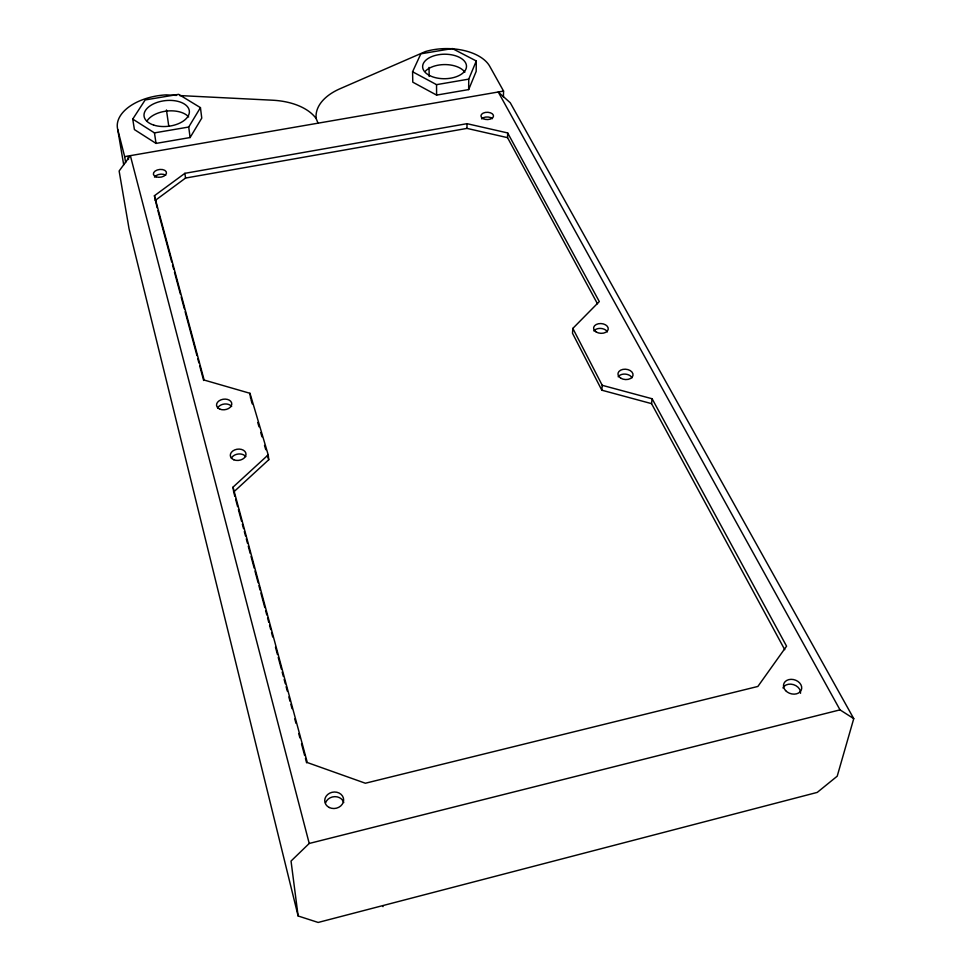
<?xml version="1.0" encoding="UTF-8"?>
<svg xmlns="http://www.w3.org/2000/svg" width="971" height="971" viewBox="0 0 971 971"><rect width="100%" height="100%" fill="white"/><g stroke="black" fill="none" stroke-linecap="round" stroke-linejoin="round"><path stroke-width="1.46" d="M597.468 303.765L507.542 137.651L466.978 128.39L467.015 123.681L184.891 173.324L154.425 195.729L157.144 207.806M468.665 89.587L468.738 79.137L476.288 60.979L452.352 48.55L420.844 53.818L412.578 71.757L412.784 82.171L436.61 95.097L468.665 89.587L476.178 71.381L476.288 60.979M503.415 97.064L503.561 91.08L489.736 66.295A45.576 25.598 -0.5 0 0 425.468 51.536L340.032 88.737A57.071 33.014 -2.1 0 0 316.194 118.608L318.039 123.171M507.542 137.651L507.675 132.942L467.015 123.681M507.675 132.942L599.301 301.568L572.829 328.404L572.502 333.271L601.814 390.196L651.541 403.633L784.738 649.672M601.814 390.196L602.238 385.317L572.829 328.404M651.541 403.633L652.111 398.753L602.238 385.317M853.752 718.637L840.012 709.862L498.244 92.002L510.261 102.768L853.752 718.637L837.208 776.193L817.254 792.397L318.16 922.45L298.121 915.981L129.046 228.768L119.13 171.005L130.357 155.651L309.227 843.459L291.033 861.059L298.121 915.981M190.11 137.542L201.762 118.11L200.439 107.635L178.615 94.345L145.165 99.94L132.736 119.093L134.411 129.58L156.04 143.405L190.11 137.542L188.714 127.031L200.439 107.635M234.861 496.387L233.683 491.994L268.749 459.732L268.202 454.865L249.984 393.304L204.141 380.049L154.425 195.729M233.683 491.994L233.028 487.139L268.202 454.865M155.166 200.487L185.546 178.057L466.978 128.39M309.227 843.459L840.012 709.862M176.601 95.413L166.114 94.879A47.361 27.018 -6.4 0 0 117.734 129.519L124.664 156.634L503.561 91.08M132.736 119.093L154.462 132.881L188.714 127.031M412.578 71.757L436.537 84.647L468.738 79.137M179.599 95.559L272.475 100.207A57.92 33.73 -4.5 0 1 316.194 118.608M652.111 398.753L786.559 646.188L757.878 686.448L365.375 783.233L307.297 762.538L233.028 487.139M250.979 399.591L252.254 403.887M257.752 422.494L259.014 426.791M260.714 432.52L261.976 436.816M264.513 445.41L265.787 449.707M267.474 455.435L268.749 459.732M382.683 905.64L382.975 906.647M157.933 210.731L171.721 261.952M172.51 264.877L173.7 269.27M174.489 272.196L180.4 294.152M181.189 297.077L184.332 308.79M185.121 311.715L196.955 355.617M197.744 358.554L198.921 362.936M199.71 365.873L203.655 380.498M235.65 499.312L237.616 506.631M238.405 509.569L241.561 521.269M242.349 524.206L243.539 528.6M244.328 531.525L245.505 535.919M246.294 538.844L247.471 543.238M248.26 546.163L250.239 553.482M251.028 556.407L254.184 568.12M254.972 571.045L258.128 582.758M258.917 585.683L260.094 590.077M260.883 593.014L264.828 607.652M265.617 610.577L266.794 614.971M267.583 617.896L268.773 622.29M269.562 625.215L270.739 629.609M271.528 632.534L272.705 636.927M275.473 647.172L277.439 654.49M278.228 657.428L281.384 669.128M282.173 672.066L283.35 676.447M284.139 679.384L285.328 683.778M286.117 686.703L287.295 691.097M288.873 696.947L290.062 701.341M290.851 704.266L292.028 708.66M294.783 718.904L295.973 723.298M298.728 733.542L299.918 737.936M301.496 743.798L304.651 755.511M305.44 758.436L306.618 762.83M117.734 129.519L123.705 164.864M127.99 156.537L128.475 159.487M124.664 156.634L125.66 162.558M154.462 132.881L156.04 143.405M166.454 109.966L168.796 126.351M184.891 173.324L185.546 178.057M249.984 393.304L250.554 398.159M429.048 67.387L429.158 76.442M436.537 84.647L436.61 95.097M425.553 70.992A21.835 12.295 -0.6 0 1 446.041 64.596A21.835 12.295 -0.6 0 1 464.878 72.194M147.131 120.829A22.673 12.963 -6.3 0 1 167.437 110.997A22.673 12.963 -6.3 0 1 188.665 116.945M593.9 330.953A7.319 4.879 4.3 0 1 600.831 328.429A7.319 4.879 4.3 0 1 607.385 331.9M325.564 802.871A9.455 8.229 -9 0 1 334.849 796.645A9.455 8.229 -9 0 1 343.758 802.592M618.163 376.772A7.562 5.171 5.4 0 1 625.263 374.102A7.562 5.171 5.4 0 1 632.06 377.78M217.638 408.038A7.634 5.304 -7.6 0 1 224.374 404.021A7.634 5.304 -7.6 0 1 231.644 406.509M481.58 118.887A6.287 3.653 0.4 0 1 492.455 118.68M154.523 177.159A6.566 3.896 -6.9 0 1 165.689 175.205M231.365 458.263A7.865 5.644 -7.7 0 1 238.271 454.003A7.865 5.644 -7.7 0 1 245.797 456.661M782.942 687.929A9.273 7.185 17.8 0 1 793.489 684.628A9.273 7.185 17.8 0 1 800.529 693.282M153.649 125.065A22.794 12.926 -6.3 0 0 189.296 112.927A22.794 12.926 -6.3 0 0 157.12 102.416A22.794 12.926 -6.3 0 0 153.649 125.065M429.51 75.495A21.945 12.259 -0.6 0 0 465.91 69.135A21.945 12.259 -0.6 0 0 438.237 54.777A21.945 12.259 -0.6 0 0 429.51 75.495M620.724 378.156A7.574 5.171 5.4 0 0 632.958 375.583A7.574 5.171 5.4 0 0 622.812 369.405A7.574 5.171 5.4 0 0 620.724 378.156M233.793 459.769A7.889 5.644 -7.7 0 0 245.991 454.622A7.889 5.644 -7.7 0 0 234.654 449.925A7.889 5.644 -7.7 0 0 233.793 459.769M596.23 332.009A7.343 4.879 4.2 0 0 608.149 329.57A7.343 4.879 4.2 0 0 598.391 323.756A7.343 4.879 4.2 0 0 596.23 332.009M219.895 409.167A7.659 5.304 -7.6 0 0 231.766 404.312A7.659 5.304 -7.6 0 0 220.818 399.894A7.659 5.304 -7.6 0 0 219.895 409.167M329.266 807.508A9.492 8.229 -8.9 0 0 343.637 800.08A9.492 8.229 -8.9 0 0 329.63 793.198A9.492 8.229 -8.9 0 0 329.266 807.508M156.1 176.831A6.579 3.896 -6.9 0 0 166.442 173.226A6.579 3.896 -6.9 0 0 157.217 169.998A6.579 3.896 -6.9 0 0 156.1 176.831M482.963 118.583A6.299 3.653 0.4 0 0 493.377 116.738A6.299 3.653 0.4 0 0 485.342 112.43A6.299 3.653 0.4 0 0 482.963 118.583M785.588 690.587A9.309 7.198 17.6 0 0 801.172 690.308A9.309 7.198 17.6 0 0 791.037 679.336A9.309 7.198 17.6 0 0 785.588 690.587"/></g></svg>
